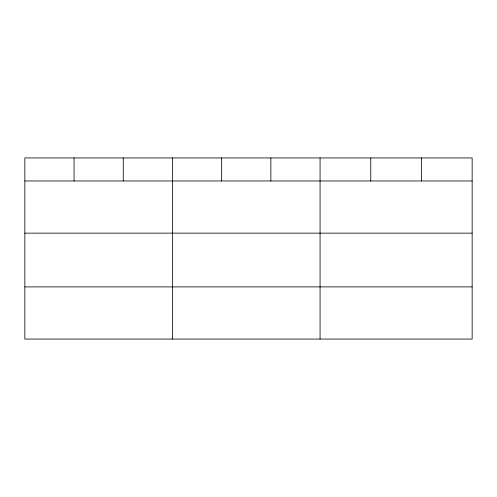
<?xml version="1.0" encoding="UTF-8"?>
<svg xmlns="http://www.w3.org/2000/svg" width="497" height="497" viewBox="0 0 497 497"><rect width="100%" height="100%" fill="white"/><g stroke="black" fill="none" stroke-linecap="round" stroke-linejoin="round"><path stroke-width="0.75" d="M472.15 233.143L472.15 157.94L24.85 157.94L24.85 339.06L472.15 339.06L472.15 233.143L24.85 233.143M24.85 180.976L472.15 180.976M24.85 286.893L472.15 286.893M421.456 157.94L421.456 180.976M370.762 157.94L370.762 180.976M320.068 157.94L320.068 339.06M270.865 157.94L270.865 180.976M221.662 157.94L221.662 180.976M172.459 157.94L172.459 339.06M123.256 157.94L123.256 180.976M74.053 157.94L74.053 180.976"/></g></svg>
